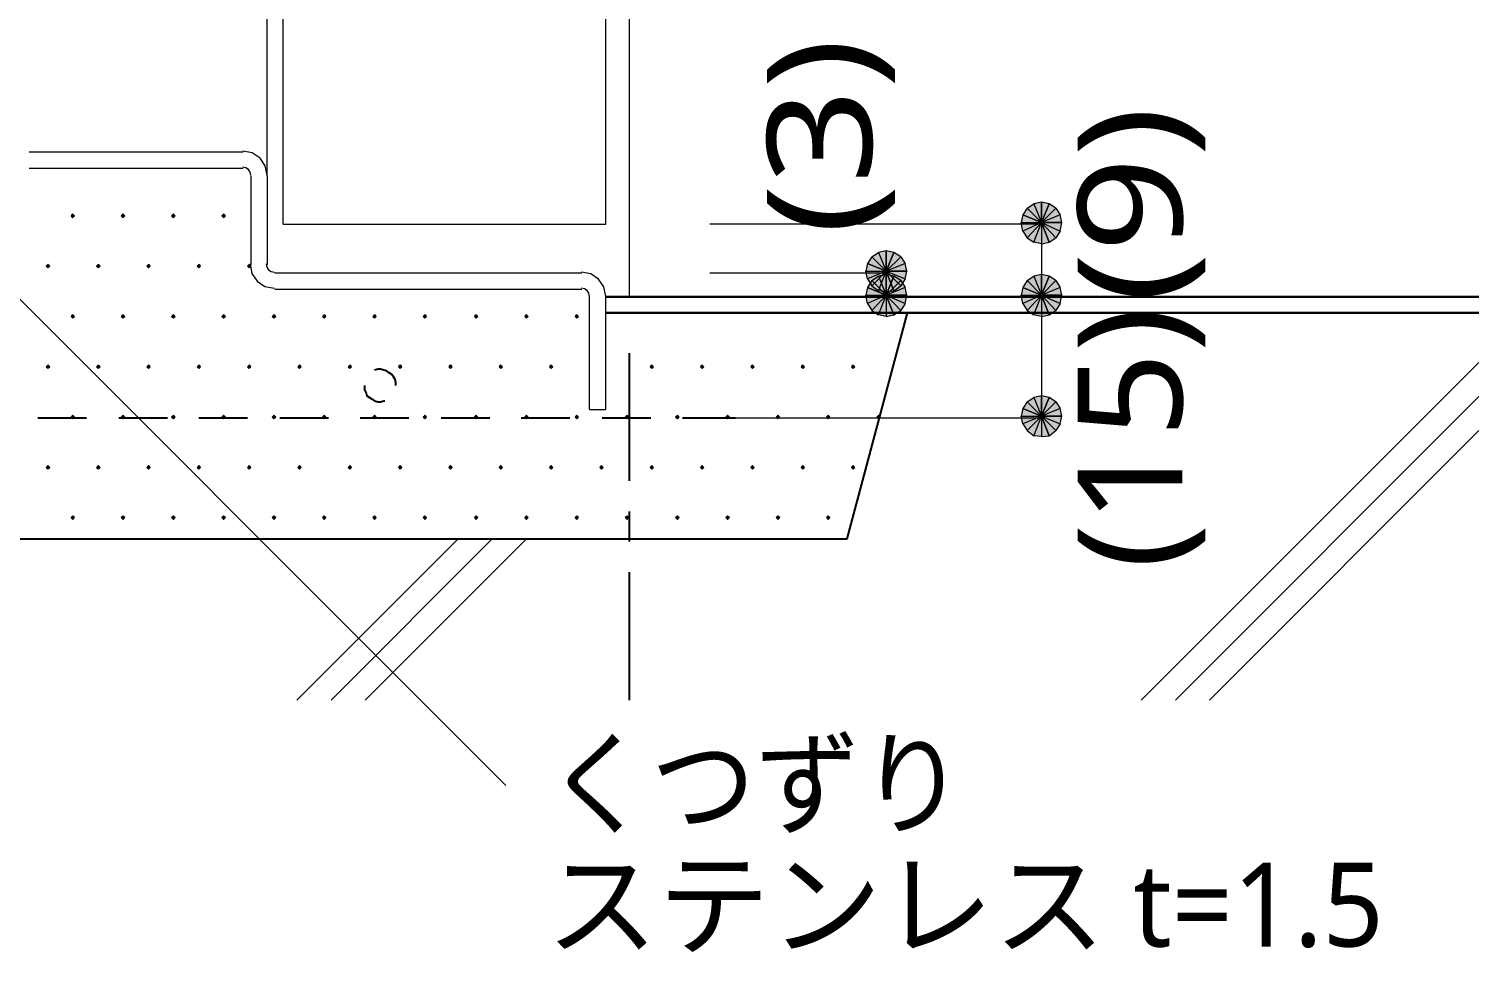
# Model space of a CAD drawing. Header units: millimetres. Extents: x 0 to 420, y 0 to 297.
# Drawn here: x 340.33 to 376.32, y 189.2 to 212.11 of the extents above; entities that cross this region are included whole.
import ezdxf
from ezdxf.enums import TextEntityAlignment as Align

# ---------------------------------------------------------------- set-up
doc = ezdxf.new("R2010")
doc.units = ezdxf.units.MM
doc.styles.add('kst32b', font='NotoSansJP-Variable.ttf')

msp = doc.modelspace()

# ---------------------------------------------------------------- hatches: boundary and pattern name
h = msp.add_hatch(color=7)
h.paths.add_polyline_path([(365.464, 207.814), (365.273, 207.772), (365.464, 207.306), (365.464, 207.814)])
h.paths.add_polyline_path([(365.273, 207.772), (365.464, 207.306), (365.104, 207.666), (365.273, 207.772)])
h.paths.add_polyline_path([(365.464, 207.306), (365.104, 207.666), (364.998, 207.497), (365.464, 207.306)])
for points in [[(365.654, 207.772), (365.464, 207.814), (365.464, 207.306), (365.654, 207.772)], [(341.418, 207.518), (341.397, 207.497), (341.376, 207.476), (341.397, 207.454), (341.418, 207.433), (341.439, 207.454), (341.461, 207.476), (341.439, 207.497), (341.418, 207.518)], [(342.667, 207.518), (342.646, 207.497), (342.625, 207.476), (342.646, 207.454), (342.667, 207.433), (342.688, 207.454), (342.71, 207.476), (342.688, 207.497), (342.667, 207.518)], [(343.916, 207.518), (343.895, 207.497), (343.874, 207.476), (343.895, 207.454), (343.916, 207.433), (343.937, 207.454), (343.958, 207.476), (343.937, 207.497), (343.916, 207.518)], [(345.165, 207.518), (345.144, 207.497), (345.122, 207.476), (345.144, 207.454), (345.165, 207.433), (345.186, 207.454), (345.207, 207.476), (345.186, 207.497), (345.165, 207.518)], [(361.802, 206.565), (361.611, 206.608), (361.611, 206.1), (361.802, 206.565)], [(340.804, 206.269), (340.783, 206.248), (340.762, 206.227), (340.783, 206.206), (340.804, 206.184), (340.826, 206.206), (340.847, 206.227), (340.826, 206.248), (340.804, 206.269)], [(342.053, 206.269), (342.032, 206.248), (342.011, 206.227), (342.032, 206.206), (342.053, 206.184), (342.075, 206.206), (342.096, 206.227), (342.075, 206.248), (342.053, 206.269)], [(343.302, 206.269), (343.281, 206.248), (343.26, 206.227), (343.281, 206.206), (343.302, 206.184), (343.323, 206.206), (343.345, 206.227), (343.323, 206.248), (343.302, 206.269)], [(344.551, 206.269), (344.53, 206.248), (344.509, 206.227), (344.53, 206.206), (344.551, 206.184), (344.572, 206.206), (344.593, 206.227), (344.572, 206.248), (344.551, 206.269)], [(345.8, 206.269), (345.779, 206.248), (345.757, 206.227), (345.779, 206.206), (345.8, 206.184), (345.821, 206.206), (345.842, 206.227), (345.821, 206.248), (345.8, 206.269)], [(361.802, 205.973), (361.611, 206.015), (361.611, 205.507), (361.802, 205.973)], [(365.654, 205.973), (365.464, 206.015), (365.464, 205.507), (365.654, 205.973)], [(341.418, 205.02), (341.397, 204.999), (341.376, 204.978), (341.397, 204.957), (341.418, 204.936), (341.439, 204.957), (341.461, 204.978), (341.439, 204.999), (341.418, 205.02)], [(342.667, 205.02), (342.646, 204.999), (342.625, 204.978), (342.646, 204.957), (342.667, 204.936), (342.688, 204.957), (342.71, 204.978), (342.688, 204.999), (342.667, 205.02)], [(343.916, 205.02), (343.895, 204.999), (343.874, 204.978), (343.895, 204.957), (343.916, 204.936), (343.937, 204.957), (343.958, 204.978), (343.937, 204.999), (343.916, 205.02)], [(345.165, 205.02), (345.144, 204.999), (345.122, 204.978), (345.144, 204.957), (345.165, 204.936), (345.186, 204.957), (345.207, 204.978), (345.186, 204.999), (345.165, 205.02)], [(346.414, 205.02), (346.393, 204.999), (346.371, 204.978), (346.393, 204.957), (346.414, 204.936), (346.435, 204.957), (346.456, 204.978), (346.435, 204.999), (346.414, 205.02)], [(347.662, 205.02), (347.641, 204.999), (347.62, 204.978), (347.641, 204.957), (347.662, 204.936), (347.684, 204.957), (347.705, 204.978), (347.684, 204.999), (347.662, 205.02)], [(348.911, 205.02), (348.89, 204.999), (348.869, 204.978), (348.89, 204.957), (348.911, 204.936), (348.932, 204.957), (348.954, 204.978), (348.932, 204.999), (348.911, 205.02)], [(350.16, 205.02), (350.139, 204.999), (350.118, 204.978), (350.139, 204.957), (350.16, 204.936), (350.181, 204.957), (350.203, 204.978), (350.181, 204.999), (350.16, 205.02)], [(351.43, 205.02), (351.409, 204.999), (351.388, 204.978), (351.409, 204.957), (351.43, 204.936), (351.451, 204.957), (351.472, 204.978), (351.451, 204.999), (351.43, 205.02)], [(352.679, 205.02), (352.658, 204.999), (352.637, 204.978), (352.658, 204.957), (352.679, 204.936), (352.7, 204.957), (352.721, 204.978), (352.7, 204.999), (352.679, 205.02)], [(353.928, 205.02), (353.907, 204.999), (353.886, 204.978), (353.907, 204.957), (353.928, 204.936), (353.949, 204.957), (353.97, 204.978), (353.949, 204.999), (353.928, 205.02)], [(340.804, 203.771), (340.783, 203.75), (340.762, 203.729), (340.783, 203.708), (340.804, 203.687), (340.826, 203.708), (340.847, 203.729), (340.826, 203.75), (340.804, 203.771)], [(342.053, 203.771), (342.032, 203.75), (342.011, 203.729), (342.032, 203.708), (342.053, 203.687), (342.075, 203.708), (342.096, 203.729), (342.075, 203.75), (342.053, 203.771)], [(343.302, 203.771), (343.281, 203.75), (343.26, 203.729), (343.281, 203.708), (343.302, 203.687), (343.323, 203.708), (343.345, 203.729), (343.323, 203.75), (343.302, 203.771)], [(344.551, 203.771), (344.53, 203.75), (344.509, 203.729), (344.53, 203.708), (344.551, 203.687), (344.572, 203.708), (344.593, 203.729), (344.572, 203.75), (344.551, 203.771)], [(345.8, 203.771), (345.779, 203.75), (345.757, 203.729), (345.779, 203.708), (345.8, 203.687), (345.821, 203.708), (345.842, 203.729), (345.821, 203.75), (345.8, 203.771)], [(347.049, 203.771), (347.028, 203.75), (347.006, 203.729), (347.028, 203.708), (347.049, 203.687), (347.07, 203.708), (347.091, 203.729), (347.07, 203.75), (347.049, 203.771)], [(348.297, 203.771), (348.276, 203.75), (348.255, 203.729), (348.276, 203.708), (348.297, 203.687), (348.319, 203.708), (348.34, 203.729), (348.319, 203.75), (348.297, 203.771)], [(349.546, 203.771), (349.525, 203.75), (349.504, 203.729), (349.525, 203.708), (349.546, 203.687), (349.568, 203.708), (349.589, 203.729), (349.568, 203.75), (349.546, 203.771)], [(350.795, 203.771), (350.774, 203.75), (350.753, 203.729), (350.774, 203.708), (350.795, 203.687), (350.816, 203.708), (350.837, 203.729), (350.816, 203.75), (350.795, 203.771)], [(352.044, 203.771), (352.023, 203.75), (352.002, 203.729), (352.023, 203.708), (352.044, 203.687), (352.065, 203.708), (352.086, 203.729), (352.065, 203.75), (352.044, 203.771)], [(353.293, 203.771), (353.272, 203.75), (353.251, 203.729), (353.272, 203.708), (353.293, 203.687), (353.314, 203.708), (353.335, 203.729), (353.314, 203.75), (353.293, 203.771)], [(355.791, 203.771), (355.769, 203.75), (355.748, 203.729), (355.769, 203.708), (355.791, 203.687), (355.812, 203.708), (355.833, 203.729), (355.812, 203.75), (355.791, 203.771)], [(357.039, 203.771), (357.018, 203.75), (356.997, 203.729), (357.018, 203.708), (357.039, 203.687), (357.061, 203.708), (357.082, 203.729), (357.061, 203.75), (357.039, 203.771)], [(358.288, 203.771), (358.267, 203.75), (358.246, 203.729), (358.267, 203.708), (358.288, 203.687), (358.309, 203.708), (358.33, 203.729), (358.309, 203.75), (358.288, 203.771)], [(359.537, 203.771), (359.516, 203.75), (359.495, 203.729), (359.516, 203.708), (359.537, 203.687), (359.558, 203.708), (359.579, 203.729), (359.558, 203.75), (359.537, 203.771)], [(360.786, 203.771), (360.765, 203.75), (360.744, 203.729), (360.765, 203.708), (360.786, 203.687), (360.807, 203.708), (360.828, 203.729), (360.807, 203.75), (360.786, 203.771)], [(365.654, 202.967), (365.464, 203.009), (365.464, 202.501), (365.654, 202.967)], [(341.418, 202.523), (341.397, 202.501), (341.376, 202.48), (341.397, 202.459), (341.418, 202.438), (341.439, 202.459), (341.461, 202.48), (341.439, 202.501), (341.418, 202.523)], [(342.667, 202.523), (342.646, 202.501), (342.625, 202.48), (342.646, 202.459), (342.667, 202.438), (342.688, 202.459), (342.71, 202.48), (342.688, 202.501), (342.667, 202.523)], [(343.916, 202.523), (343.895, 202.501), (343.874, 202.48), (343.895, 202.459), (343.916, 202.438), (343.937, 202.459), (343.958, 202.48), (343.937, 202.501), (343.916, 202.523)], [(345.165, 202.523), (345.144, 202.501), (345.122, 202.48), (345.144, 202.459), (345.165, 202.438), (345.186, 202.459), (345.207, 202.48), (345.186, 202.501), (345.165, 202.523)], [(346.414, 202.523), (346.393, 202.501), (346.371, 202.48), (346.393, 202.459), (346.414, 202.438), (346.435, 202.459), (346.456, 202.48), (346.435, 202.501), (346.414, 202.523)], [(347.662, 202.523), (347.641, 202.501), (347.62, 202.48), (347.641, 202.459), (347.662, 202.438), (347.684, 202.459), (347.705, 202.48), (347.684, 202.501), (347.662, 202.523)], [(348.911, 202.523), (348.89, 202.501), (348.869, 202.48), (348.89, 202.459), (348.911, 202.438), (348.932, 202.459), (348.954, 202.48), (348.932, 202.501), (348.911, 202.523)], [(350.16, 202.523), (350.139, 202.501), (350.118, 202.48), (350.139, 202.459), (350.16, 202.438), (350.181, 202.459), (350.203, 202.48), (350.181, 202.501), (350.16, 202.523)], [(351.43, 202.523), (351.409, 202.501), (351.388, 202.48), (351.409, 202.459), (351.43, 202.438), (351.451, 202.459), (351.472, 202.48), (351.451, 202.501), (351.43, 202.523)], [(352.679, 202.523), (352.658, 202.501), (352.637, 202.48), (352.658, 202.459), (352.679, 202.438), (352.7, 202.459), (352.721, 202.48), (352.7, 202.501), (352.679, 202.523)], [(353.928, 202.523), (353.907, 202.501), (353.886, 202.48), (353.907, 202.459), (353.928, 202.438), (353.949, 202.459), (353.97, 202.48), (353.949, 202.501), (353.928, 202.523)], [(355.177, 202.523), (355.155, 202.501), (355.134, 202.48), (355.155, 202.459), (355.177, 202.438), (355.198, 202.459), (355.219, 202.48), (355.198, 202.501), (355.177, 202.523)], [(356.426, 202.523), (356.404, 202.501), (356.383, 202.48), (356.404, 202.459), (356.426, 202.438), (356.447, 202.459), (356.468, 202.48), (356.447, 202.501), (356.426, 202.523)], [(357.674, 202.523), (357.653, 202.501), (357.632, 202.48), (357.653, 202.459), (357.674, 202.438), (357.696, 202.459), (357.717, 202.48), (357.696, 202.501), (357.674, 202.523)], [(358.923, 202.523), (358.902, 202.501), (358.881, 202.48), (358.902, 202.459), (358.923, 202.438), (358.944, 202.459), (358.966, 202.48), (358.944, 202.501), (358.923, 202.523)], [(360.172, 202.523), (360.151, 202.501), (360.13, 202.48), (360.151, 202.459), (360.172, 202.438), (360.193, 202.459), (360.214, 202.48), (360.193, 202.501), (360.172, 202.523)], [(361.421, 202.523), (361.4, 202.501), (361.379, 202.48), (361.4, 202.459), (361.421, 202.438), (361.442, 202.459), (361.463, 202.48), (361.442, 202.501), (361.421, 202.523)], [(340.804, 201.274), (340.783, 201.253), (340.762, 201.231), (340.783, 201.21), (340.804, 201.189), (340.826, 201.21), (340.847, 201.231), (340.826, 201.253), (340.804, 201.274)], [(342.053, 201.274), (342.032, 201.253), (342.011, 201.231), (342.032, 201.21), (342.053, 201.189), (342.075, 201.21), (342.096, 201.231), (342.075, 201.253), (342.053, 201.274)], [(343.302, 201.274), (343.281, 201.253), (343.26, 201.231), (343.281, 201.21), (343.302, 201.189), (343.323, 201.21), (343.345, 201.231), (343.323, 201.253), (343.302, 201.274)], [(344.551, 201.274), (344.53, 201.253), (344.509, 201.231), (344.53, 201.21), (344.551, 201.189), (344.572, 201.21), (344.593, 201.231), (344.572, 201.253), (344.551, 201.274)], [(345.8, 201.274), (345.779, 201.253), (345.757, 201.231), (345.779, 201.21), (345.8, 201.189), (345.821, 201.21), (345.842, 201.231), (345.821, 201.253), (345.8, 201.274)], [(347.049, 201.274), (347.028, 201.253), (347.006, 201.231), (347.028, 201.21), (347.049, 201.189), (347.07, 201.21), (347.091, 201.231), (347.07, 201.253), (347.049, 201.274)], [(348.297, 201.274), (348.276, 201.253), (348.255, 201.231), (348.276, 201.21), (348.297, 201.189), (348.319, 201.21), (348.34, 201.231), (348.319, 201.253), (348.297, 201.274)], [(349.546, 201.274), (349.525, 201.253), (349.504, 201.231), (349.525, 201.21), (349.546, 201.189), (349.568, 201.21), (349.589, 201.231), (349.568, 201.253), (349.546, 201.274)], [(350.795, 201.274), (350.774, 201.253), (350.753, 201.231), (350.774, 201.21), (350.795, 201.189), (350.816, 201.21), (350.837, 201.231), (350.816, 201.253), (350.795, 201.274)], [(352.044, 201.274), (352.023, 201.253), (352.002, 201.231), (352.023, 201.21), (352.044, 201.189), (352.065, 201.21), (352.086, 201.231), (352.065, 201.253), (352.044, 201.274)], [(353.293, 201.274), (353.272, 201.253), (353.251, 201.231), (353.272, 201.21), (353.293, 201.189), (353.314, 201.21), (353.335, 201.231), (353.314, 201.253), (353.293, 201.274)], [(354.542, 201.274), (354.521, 201.253), (354.499, 201.231), (354.521, 201.21), (354.542, 201.189), (354.563, 201.21), (354.584, 201.231), (354.563, 201.253), (354.542, 201.274)], [(355.791, 201.274), (355.769, 201.253), (355.748, 201.231), (355.769, 201.21), (355.791, 201.189), (355.812, 201.21), (355.833, 201.231), (355.812, 201.253), (355.791, 201.274)], [(357.039, 201.274), (357.018, 201.253), (356.997, 201.231), (357.018, 201.21), (357.039, 201.189), (357.061, 201.21), (357.082, 201.231), (357.061, 201.253), (357.039, 201.274)], [(358.288, 201.274), (358.267, 201.253), (358.246, 201.231), (358.267, 201.21), (358.288, 201.189), (358.309, 201.21), (358.33, 201.231), (358.309, 201.253), (358.288, 201.274)], [(359.537, 201.274), (359.516, 201.253), (359.495, 201.231), (359.516, 201.21), (359.537, 201.189), (359.558, 201.21), (359.579, 201.231), (359.558, 201.253), (359.537, 201.274)], [(360.786, 201.274), (360.765, 201.253), (360.744, 201.231), (360.765, 201.21), (360.786, 201.189), (360.807, 201.21), (360.828, 201.231), (360.807, 201.253), (360.786, 201.274)], [(341.418, 200.025), (341.397, 200.004), (341.376, 199.983), (341.397, 199.962), (341.418, 199.94), (341.439, 199.962), (341.461, 199.983), (341.439, 200.004), (341.418, 200.025)], [(342.667, 200.025), (342.646, 200.004), (342.625, 199.983), (342.646, 199.962), (342.667, 199.94), (342.688, 199.962), (342.71, 199.983), (342.688, 200.004), (342.667, 200.025)], [(343.916, 200.025), (343.895, 200.004), (343.874, 199.983), (343.895, 199.962), (343.916, 199.94), (343.937, 199.962), (343.958, 199.983), (343.937, 200.004), (343.916, 200.025)], [(345.165, 200.025), (345.144, 200.004), (345.122, 199.983), (345.144, 199.962), (345.165, 199.94), (345.186, 199.962), (345.207, 199.983), (345.186, 200.004), (345.165, 200.025)], [(346.414, 200.025), (346.393, 200.004), (346.371, 199.983), (346.393, 199.962), (346.414, 199.94), (346.435, 199.962), (346.456, 199.983), (346.435, 200.004), (346.414, 200.025)], [(347.662, 200.025), (347.641, 200.004), (347.62, 199.983), (347.641, 199.962), (347.662, 199.94), (347.684, 199.962), (347.705, 199.983), (347.684, 200.004), (347.662, 200.025)], [(348.911, 200.025), (348.89, 200.004), (348.869, 199.983), (348.89, 199.962), (348.911, 199.94), (348.932, 199.962), (348.954, 199.983), (348.932, 200.004), (348.911, 200.025)], [(350.16, 200.025), (350.139, 200.004), (350.118, 199.983), (350.139, 199.962), (350.16, 199.94), (350.181, 199.962), (350.203, 199.983), (350.181, 200.004), (350.16, 200.025)], [(351.43, 200.025), (351.409, 200.004), (351.388, 199.983), (351.409, 199.962), (351.43, 199.94), (351.451, 199.962), (351.472, 199.983), (351.451, 200.004), (351.43, 200.025)], [(352.679, 200.025), (352.658, 200.004), (352.637, 199.983), (352.658, 199.962), (352.679, 199.94), (352.7, 199.962), (352.721, 199.983), (352.7, 200.004), (352.679, 200.025)], [(353.928, 200.025), (353.907, 200.004), (353.886, 199.983), (353.907, 199.962), (353.928, 199.94), (353.949, 199.962), (353.97, 199.983), (353.949, 200.004), (353.928, 200.025)], [(355.177, 200.025), (355.155, 200.004), (355.134, 199.983), (355.155, 199.962), (355.177, 199.94), (355.198, 199.962), (355.219, 199.983), (355.198, 200.004), (355.177, 200.025)], [(356.426, 200.025), (356.404, 200.004), (356.383, 199.983), (356.404, 199.962), (356.426, 199.94), (356.447, 199.962), (356.468, 199.983), (356.447, 200.004), (356.426, 200.025)], [(357.674, 200.025), (357.653, 200.004), (357.632, 199.983), (357.653, 199.962), (357.674, 199.94), (357.696, 199.962), (357.717, 199.983), (357.696, 200.004), (357.674, 200.025)], [(358.923, 200.025), (358.902, 200.004), (358.881, 199.983), (358.902, 199.962), (358.923, 199.94), (358.944, 199.962), (358.966, 199.983), (358.944, 200.004), (358.923, 200.025)], [(360.172, 200.025), (360.151, 200.004), (360.13, 199.983), (360.151, 199.962), (360.172, 199.94), (360.193, 199.962), (360.214, 199.983), (360.193, 200.004), (360.172, 200.025)]]:
    msp.add_hatch(color=7).paths.add_polyline_path(points)
h = msp.add_hatch(color=7)
h.paths.add_polyline_path([(365.972, 207.306), (365.929, 207.497), (365.464, 207.306), (365.972, 207.306)])
h.paths.add_polyline_path([(365.929, 207.497), (365.464, 207.306), (365.823, 207.666), (365.929, 207.497)])
h.paths.add_polyline_path([(365.464, 207.306), (365.823, 207.666), (365.654, 207.772), (365.464, 207.306)])
h = msp.add_hatch(color=7)
h.paths.add_polyline_path([(364.998, 207.497), (364.956, 207.306), (365.464, 207.306), (364.998, 207.497)])
h.paths.add_polyline_path([(364.956, 207.306), (365.464, 207.306), (364.998, 207.095), (364.956, 207.306)])
h.paths.add_polyline_path([(365.464, 207.306), (364.998, 207.095), (365.104, 206.925), (365.464, 207.306)])
h = msp.add_hatch(color=7)
h.paths.add_polyline_path([(365.104, 206.925), (365.273, 206.82), (365.464, 207.306), (365.104, 206.925)])
h.paths.add_polyline_path([(365.273, 206.82), (365.464, 207.306), (365.464, 206.777), (365.273, 206.82)])
h.paths.add_polyline_path([(365.464, 207.306), (365.464, 206.777), (365.654, 206.82), (365.464, 207.306)])
h = msp.add_hatch(color=7)
h.paths.add_polyline_path([(365.654, 206.82), (365.823, 206.925), (365.464, 207.306), (365.654, 206.82)])
h.paths.add_polyline_path([(365.823, 206.925), (365.464, 207.306), (365.929, 207.095), (365.823, 206.925)])
h.paths.add_polyline_path([(365.464, 207.306), (365.929, 207.095), (365.972, 207.306), (365.464, 207.306)])
h = msp.add_hatch(color=7)
h.paths.add_polyline_path([(361.611, 206.608), (361.421, 206.565), (361.611, 206.1), (361.611, 206.608)])
h.paths.add_polyline_path([(361.421, 206.565), (361.611, 206.1), (361.252, 206.46), (361.421, 206.565)])
h.paths.add_polyline_path([(361.611, 206.1), (361.252, 206.46), (361.146, 206.29), (361.611, 206.1)])
h = msp.add_hatch(color=7)
h.paths.add_polyline_path([(361.146, 206.29), (361.103, 206.1), (361.611, 206.1), (361.146, 206.29)])
h.paths.add_polyline_path([(361.103, 206.1), (361.611, 206.1), (361.146, 205.909), (361.103, 206.1)])
h.paths.add_polyline_path([(361.611, 206.1), (361.146, 205.909), (361.252, 205.74), (361.611, 206.1)])
h = msp.add_hatch(color=7)
h.paths.add_polyline_path([(362.119, 206.1), (362.077, 206.29), (361.611, 206.1), (362.119, 206.1)])
h.paths.add_polyline_path([(362.077, 206.29), (361.611, 206.1), (361.971, 206.46), (362.077, 206.29)])
h.paths.add_polyline_path([(361.611, 206.1), (361.971, 206.46), (361.802, 206.565), (361.611, 206.1)])
h = msp.add_hatch(color=7)
h.paths.add_polyline_path([(361.611, 206.015), (361.421, 205.973), (361.611, 205.507), (361.611, 206.015)])
h.paths.add_polyline_path([(361.421, 205.973), (361.611, 205.507), (361.252, 205.867), (361.421, 205.973)])
h.paths.add_polyline_path([(361.611, 205.507), (361.252, 205.867), (361.146, 205.698), (361.611, 205.507)])
h = msp.add_hatch(color=7)
h.paths.add_polyline_path([(361.252, 205.74), (361.421, 205.613), (361.611, 206.1), (361.252, 205.74)])
h.paths.add_polyline_path([(361.421, 205.613), (361.611, 206.1), (361.611, 205.592), (361.421, 205.613)])
h.paths.add_polyline_path([(361.611, 206.1), (361.611, 205.592), (361.802, 205.613), (361.611, 206.1)])
h = msp.add_hatch(color=7)
h.paths.add_polyline_path([(361.802, 205.613), (361.971, 205.74), (361.611, 206.1), (361.802, 205.613)])
h.paths.add_polyline_path([(361.971, 205.74), (361.611, 206.1), (362.077, 205.909), (361.971, 205.74)])
h.paths.add_polyline_path([(361.611, 206.1), (362.077, 205.909), (362.119, 206.1), (361.611, 206.1)])
h = msp.add_hatch(color=7)
h.paths.add_polyline_path([(362.119, 205.507), (362.077, 205.698), (361.611, 205.507), (362.119, 205.507)])
h.paths.add_polyline_path([(362.077, 205.698), (361.611, 205.507), (361.971, 205.867), (362.077, 205.698)])
h.paths.add_polyline_path([(361.611, 205.507), (361.971, 205.867), (361.802, 205.973), (361.611, 205.507)])
h = msp.add_hatch(color=7)
h.paths.add_polyline_path([(365.464, 206.015), (365.273, 205.973), (365.464, 205.507), (365.464, 206.015)])
h.paths.add_polyline_path([(365.273, 205.973), (365.464, 205.507), (365.104, 205.867), (365.273, 205.973)])
h.paths.add_polyline_path([(365.464, 205.507), (365.104, 205.867), (364.998, 205.698), (365.464, 205.507)])
h = msp.add_hatch(color=7)
h.paths.add_polyline_path([(365.972, 205.507), (365.929, 205.698), (365.464, 205.507), (365.972, 205.507)])
h.paths.add_polyline_path([(365.929, 205.698), (365.464, 205.507), (365.823, 205.867), (365.929, 205.698)])
h.paths.add_polyline_path([(365.464, 205.507), (365.823, 205.867), (365.654, 205.973), (365.464, 205.507)])
h = msp.add_hatch(color=7)
h.paths.add_polyline_path([(361.146, 205.698), (361.103, 205.507), (361.611, 205.507), (361.146, 205.698)])
h.paths.add_polyline_path([(361.103, 205.507), (361.611, 205.507), (361.146, 205.296), (361.103, 205.507)])
h.paths.add_polyline_path([(361.611, 205.507), (361.146, 205.296), (361.252, 205.126), (361.611, 205.507)])
h = msp.add_hatch(color=7)
h.paths.add_polyline_path([(361.252, 205.126), (361.421, 205.02), (361.611, 205.507), (361.252, 205.126)])
h.paths.add_polyline_path([(361.421, 205.02), (361.611, 205.507), (361.611, 204.978), (361.421, 205.02)])
h.paths.add_polyline_path([(361.611, 205.507), (361.611, 204.978), (361.802, 205.02), (361.611, 205.507)])
h = msp.add_hatch(color=7)
h.paths.add_polyline_path([(361.802, 205.02), (361.971, 205.126), (361.611, 205.507), (361.802, 205.02)])
h.paths.add_polyline_path([(361.971, 205.126), (361.611, 205.507), (362.077, 205.296), (361.971, 205.126)])
h.paths.add_polyline_path([(361.611, 205.507), (362.077, 205.296), (362.119, 205.507), (361.611, 205.507)])
h = msp.add_hatch(color=7)
h.paths.add_polyline_path([(364.998, 205.698), (364.956, 205.507), (365.464, 205.507), (364.998, 205.698)])
h.paths.add_polyline_path([(364.956, 205.507), (365.464, 205.507), (364.998, 205.296), (364.956, 205.507)])
h.paths.add_polyline_path([(365.464, 205.507), (364.998, 205.296), (365.104, 205.126), (365.464, 205.507)])
h = msp.add_hatch(color=7)
h.paths.add_polyline_path([(365.104, 205.126), (365.273, 205.02), (365.464, 205.507), (365.104, 205.126)])
h.paths.add_polyline_path([(365.273, 205.02), (365.464, 205.507), (365.464, 204.978), (365.273, 205.02)])
h.paths.add_polyline_path([(365.464, 205.507), (365.464, 204.978), (365.654, 205.02), (365.464, 205.507)])
h = msp.add_hatch(color=7)
h.paths.add_polyline_path([(365.654, 205.02), (365.823, 205.126), (365.464, 205.507), (365.654, 205.02)])
h.paths.add_polyline_path([(365.823, 205.126), (365.464, 205.507), (365.929, 205.296), (365.823, 205.126)])
h.paths.add_polyline_path([(365.464, 205.507), (365.929, 205.296), (365.972, 205.507), (365.464, 205.507)])
h = msp.add_hatch(color=7)
h.paths.add_polyline_path([(365.464, 203.009), (365.273, 202.967), (365.464, 202.501), (365.464, 203.009)])
h.paths.add_polyline_path([(365.273, 202.967), (365.464, 202.501), (365.104, 202.861), (365.273, 202.967)])
h.paths.add_polyline_path([(365.464, 202.501), (365.104, 202.861), (364.998, 202.692), (365.464, 202.501)])
h = msp.add_hatch(color=7)
h.paths.add_polyline_path([(364.998, 202.692), (364.956, 202.501), (365.464, 202.501), (364.998, 202.692)])
h.paths.add_polyline_path([(364.956, 202.501), (365.464, 202.501), (364.998, 202.311), (364.956, 202.501)])
h.paths.add_polyline_path([(365.464, 202.501), (364.998, 202.311), (365.104, 202.142), (365.464, 202.501)])
h = msp.add_hatch(color=7)
h.paths.add_polyline_path([(365.972, 202.501), (365.929, 202.692), (365.464, 202.501), (365.972, 202.501)])
h.paths.add_polyline_path([(365.929, 202.692), (365.464, 202.501), (365.823, 202.861), (365.929, 202.692)])
h.paths.add_polyline_path([(365.464, 202.501), (365.823, 202.861), (365.654, 202.967), (365.464, 202.501)])
h = msp.add_hatch(color=7)
h.paths.add_polyline_path([(365.104, 202.142), (365.273, 202.015), (365.464, 202.501), (365.104, 202.142)])
h.paths.add_polyline_path([(365.273, 202.015), (365.464, 202.501), (365.464, 201.994), (365.273, 202.015)])
h.paths.add_polyline_path([(365.464, 202.501), (365.464, 201.994), (365.654, 202.015), (365.464, 202.501)])
h = msp.add_hatch(color=7)
h.paths.add_polyline_path([(365.654, 202.015), (365.823, 202.142), (365.464, 202.501), (365.654, 202.015)])
h.paths.add_polyline_path([(365.823, 202.142), (365.464, 202.501), (365.929, 202.311), (365.823, 202.142)])
h.paths.add_polyline_path([(365.464, 202.501), (365.929, 202.311), (365.972, 202.501), (365.464, 202.501)])

# ---------------------------------------------------------------- linework, layer by layer
at = {"lineweight": 13}
for points in [[(354.647, 207.264), (354.647, 247.459)], [(355.24, 205.465), (355.24, 247.269)], [(346.244, 208.471), (346.244, 221.276)], [(346.646, 207.264), (346.646, 221.276)], [(340.339, 209.063), (345.652, 209.063)], [(346.244, 208.481), (346.197, 208.716), (346.068, 208.908), (345.876, 209.037), (345.641, 209.084)], [(340.339, 208.661), (345.652, 208.661)], [(345.842, 208.481), (345.826, 208.559), (345.783, 208.623), (345.719, 208.666), (345.641, 208.682)], [(345.842, 208.471), (345.842, 206.269)], [(346.244, 208.471), (346.244, 206.269)], [(337.651, 207.857), (352.171, 193.336)], [(346.646, 207.264), (354.647, 207.264)], [(365.464, 207.264), (357.23, 207.264)], [(365.464, 207.264), (365.464, 205.465), (365.464, 202.459)], [(345.821, 206.28), (345.868, 206.045), (345.998, 205.853), (346.189, 205.724), (346.424, 205.676)], [(346.223, 206.28), (346.239, 206.201), (346.282, 206.138), (346.346, 206.094), (346.424, 206.079)], [(346.435, 206.057), (354.055, 206.057)], [(354.648, 205.475), (354.6, 205.71), (354.471, 205.902), (354.279, 206.031), (354.044, 206.079)], [(357.23, 206.057), (361.611, 206.057)], [(361.611, 206.057), (361.611, 205.465)], [(346.435, 205.655), (354.055, 205.655)], [(354.245, 205.475), (354.23, 205.554), (354.186, 205.618), (354.123, 205.661), (354.044, 205.677)], [(354.245, 202.671), (354.245, 205.465)], [(354.647, 202.671), (354.647, 205.465)], [(376.322, 203.835), (367.94, 195.453)], [(376.322, 202.988), (368.787, 195.453)], [(354.245, 202.671), (354.647, 202.671)], [(354.245, 202.671), (354.647, 202.671)], [(357.865, 202.459), (365.464, 202.459)], [(376.322, 202.142), (369.634, 195.453)], [(350.986, 199.454), (346.985, 195.453)], [(351.832, 199.454), (347.832, 195.453)], [(352.679, 199.454), (348.679, 195.453)]]:
    msp.add_lwpolyline(points, dxfattribs=at)
at = {"lineweight": 0}
for points in [[(365.464, 207.306), (365.104, 207.666), (364.998, 207.497)], [(365.273, 207.772), (365.464, 207.306), (365.104, 207.666)], [(365.464, 207.814), (365.273, 207.772), (365.464, 207.306)], [(365.654, 207.772), (365.464, 207.814), (365.464, 207.306)], [(365.464, 207.306), (365.823, 207.666), (365.654, 207.772)], [(365.929, 207.497), (365.464, 207.306), (365.823, 207.666)], [(341.418, 207.518), (341.397, 207.497), (341.376, 207.476), (341.397, 207.454), (341.418, 207.433), (341.439, 207.454), (341.461, 207.476), (341.439, 207.497)], [(342.667, 207.518), (342.646, 207.497), (342.625, 207.476), (342.646, 207.454), (342.667, 207.433), (342.688, 207.454), (342.71, 207.476), (342.688, 207.497)], [(343.916, 207.518), (343.895, 207.497), (343.874, 207.476), (343.895, 207.454), (343.916, 207.433), (343.937, 207.454), (343.958, 207.476), (343.937, 207.497)], [(345.165, 207.518), (345.144, 207.497), (345.122, 207.476), (345.144, 207.454), (345.165, 207.433), (345.186, 207.454), (345.207, 207.476), (345.186, 207.497)], [(364.998, 207.497), (364.956, 207.306), (365.464, 207.306)], [(364.956, 207.306), (365.464, 207.306), (364.998, 207.095)], [(365.464, 207.306), (364.998, 207.095), (365.104, 206.925)], [(365.104, 206.925), (365.273, 206.82), (365.464, 207.306)], [(365.273, 206.82), (365.464, 207.306), (365.464, 206.777)], [(365.972, 207.306), (365.929, 207.497), (365.464, 207.306)], [(365.464, 207.306), (365.464, 206.777), (365.654, 206.82)], [(365.654, 206.82), (365.823, 206.925), (365.464, 207.306)], [(365.823, 206.925), (365.464, 207.306), (365.929, 207.095)], [(365.464, 207.306), (365.929, 207.095), (365.972, 207.306)], [(361.611, 206.608), (361.421, 206.565), (361.611, 206.1)], [(361.802, 206.565), (361.611, 206.608), (361.611, 206.1)], [(340.804, 206.269), (340.783, 206.248), (340.762, 206.227), (340.783, 206.206), (340.804, 206.184), (340.826, 206.206), (340.847, 206.227), (340.826, 206.248)], [(342.053, 206.269), (342.032, 206.248), (342.011, 206.227), (342.032, 206.206), (342.053, 206.184), (342.075, 206.206), (342.096, 206.227), (342.075, 206.248)], [(343.302, 206.269), (343.281, 206.248), (343.26, 206.227), (343.281, 206.206), (343.302, 206.184), (343.323, 206.206), (343.345, 206.227), (343.323, 206.248)], [(344.551, 206.269), (344.53, 206.248), (344.509, 206.227), (344.53, 206.206), (344.551, 206.184), (344.572, 206.206), (344.593, 206.227), (344.572, 206.248)], [(345.8, 206.269), (345.779, 206.248), (345.757, 206.227), (345.779, 206.206), (345.8, 206.184), (345.821, 206.206), (345.842, 206.227), (345.821, 206.248)], [(361.146, 206.29), (361.103, 206.1), (361.611, 206.1)], [(361.611, 206.1), (361.252, 206.46), (361.146, 206.29)], [(361.421, 206.565), (361.611, 206.1), (361.252, 206.46)], [(361.611, 206.1), (361.971, 206.46), (361.802, 206.565)], [(362.077, 206.29), (361.611, 206.1), (361.971, 206.46)], [(362.119, 206.1), (362.077, 206.29), (361.611, 206.1)], [(361.103, 206.1), (361.611, 206.1), (361.146, 205.909)], [(361.611, 206.1), (361.146, 205.909), (361.252, 205.74)], [(361.611, 205.507), (361.252, 205.867), (361.146, 205.698)], [(361.252, 205.74), (361.421, 205.613), (361.611, 206.1)], [(361.421, 205.973), (361.611, 205.507), (361.252, 205.867)], [(361.421, 205.613), (361.611, 206.1), (361.611, 205.592)], [(361.611, 206.015), (361.421, 205.973), (361.611, 205.507)], [(361.611, 206.1), (361.611, 205.592), (361.802, 205.613)], [(361.802, 205.613), (361.971, 205.74), (361.611, 206.1)], [(361.971, 205.74), (361.611, 206.1), (362.077, 205.909)], [(361.611, 206.1), (362.077, 205.909), (362.119, 206.1)], [(361.802, 205.973), (361.611, 206.015), (361.611, 205.507)], [(361.611, 205.507), (361.971, 205.867), (361.802, 205.973)], [(362.077, 205.698), (361.611, 205.507), (361.971, 205.867)], [(365.464, 205.507), (365.104, 205.867), (364.998, 205.698)], [(365.273, 205.973), (365.464, 205.507), (365.104, 205.867)], [(365.464, 206.015), (365.273, 205.973), (365.464, 205.507)], [(365.654, 205.973), (365.464, 206.015), (365.464, 205.507)], [(365.464, 205.507), (365.823, 205.867), (365.654, 205.973)], [(365.929, 205.698), (365.464, 205.507), (365.823, 205.867)], [(361.146, 205.698), (361.103, 205.507), (361.611, 205.507)], [(361.103, 205.507), (361.611, 205.507), (361.146, 205.296)], [(361.611, 205.507), (361.146, 205.296), (361.252, 205.126)], [(361.252, 205.126), (361.421, 205.02), (361.611, 205.507)], [(361.421, 205.02), (361.611, 205.507), (361.611, 204.978)], [(362.119, 205.507), (362.077, 205.698), (361.611, 205.507)], [(361.611, 205.507), (361.611, 204.978), (361.802, 205.02)], [(361.802, 205.02), (361.971, 205.126), (361.611, 205.507)], [(361.971, 205.126), (361.611, 205.507), (362.077, 205.296)], [(361.611, 205.507), (362.077, 205.296), (362.119, 205.507)], [(364.998, 205.698), (364.956, 205.507), (365.464, 205.507)], [(364.956, 205.507), (365.464, 205.507), (364.998, 205.296)], [(365.464, 205.507), (364.998, 205.296), (365.104, 205.126)], [(365.104, 205.126), (365.273, 205.02), (365.464, 205.507)], [(365.273, 205.02), (365.464, 205.507), (365.464, 204.978)], [(365.972, 205.507), (365.929, 205.698), (365.464, 205.507)], [(365.464, 205.507), (365.464, 204.978), (365.654, 205.02)], [(365.654, 205.02), (365.823, 205.126), (365.464, 205.507)], [(365.823, 205.126), (365.464, 205.507), (365.929, 205.296)], [(365.464, 205.507), (365.929, 205.296), (365.972, 205.507)], [(341.418, 205.02), (341.397, 204.999), (341.376, 204.978), (341.397, 204.957), (341.418, 204.936), (341.439, 204.957), (341.461, 204.978), (341.439, 204.999)], [(342.667, 205.02), (342.646, 204.999), (342.625, 204.978), (342.646, 204.957), (342.667, 204.936), (342.688, 204.957), (342.71, 204.978), (342.688, 204.999)], [(343.916, 205.02), (343.895, 204.999), (343.874, 204.978), (343.895, 204.957), (343.916, 204.936), (343.937, 204.957), (343.958, 204.978), (343.937, 204.999)], [(345.165, 205.02), (345.144, 204.999), (345.122, 204.978), (345.144, 204.957), (345.165, 204.936), (345.186, 204.957), (345.207, 204.978), (345.186, 204.999)], [(346.414, 205.02), (346.393, 204.999), (346.371, 204.978), (346.393, 204.957), (346.414, 204.936), (346.435, 204.957), (346.456, 204.978), (346.435, 204.999)], [(347.662, 205.02), (347.641, 204.999), (347.62, 204.978), (347.641, 204.957), (347.662, 204.936), (347.684, 204.957), (347.705, 204.978), (347.684, 204.999)], [(348.911, 205.02), (348.89, 204.999), (348.869, 204.978), (348.89, 204.957), (348.911, 204.936), (348.932, 204.957), (348.954, 204.978), (348.932, 204.999)], [(350.16, 205.02), (350.139, 204.999), (350.118, 204.978), (350.139, 204.957), (350.16, 204.936), (350.181, 204.957), (350.203, 204.978), (350.181, 204.999)], [(351.43, 205.02), (351.409, 204.999), (351.388, 204.978), (351.409, 204.957), (351.43, 204.936), (351.451, 204.957), (351.472, 204.978), (351.451, 204.999)], [(352.679, 205.02), (352.658, 204.999), (352.637, 204.978), (352.658, 204.957), (352.679, 204.936), (352.7, 204.957), (352.721, 204.978), (352.7, 204.999)], [(353.928, 205.02), (353.907, 204.999), (353.886, 204.978), (353.907, 204.957), (353.928, 204.936), (353.949, 204.957), (353.97, 204.978), (353.949, 204.999)], [(340.804, 203.771), (340.783, 203.75), (340.762, 203.729), (340.783, 203.708), (340.804, 203.687), (340.826, 203.708), (340.847, 203.729), (340.826, 203.75)], [(342.053, 203.771), (342.032, 203.75), (342.011, 203.729), (342.032, 203.708), (342.053, 203.687), (342.075, 203.708), (342.096, 203.729), (342.075, 203.75)], [(343.302, 203.771), (343.281, 203.75), (343.26, 203.729), (343.281, 203.708), (343.302, 203.687), (343.323, 203.708), (343.345, 203.729), (343.323, 203.75)], [(344.551, 203.771), (344.53, 203.75), (344.509, 203.729), (344.53, 203.708), (344.551, 203.687), (344.572, 203.708), (344.593, 203.729), (344.572, 203.75)], [(345.8, 203.771), (345.779, 203.75), (345.757, 203.729), (345.779, 203.708), (345.8, 203.687), (345.821, 203.708), (345.842, 203.729), (345.821, 203.75)], [(347.049, 203.771), (347.028, 203.75), (347.006, 203.729), (347.028, 203.708), (347.049, 203.687), (347.07, 203.708), (347.091, 203.729), (347.07, 203.75)], [(348.297, 203.771), (348.276, 203.75), (348.255, 203.729), (348.276, 203.708), (348.297, 203.687), (348.319, 203.708), (348.34, 203.729), (348.319, 203.75)], [(349.546, 203.771), (349.525, 203.75), (349.504, 203.729), (349.525, 203.708), (349.546, 203.687), (349.568, 203.708), (349.589, 203.729), (349.568, 203.75)], [(350.795, 203.771), (350.774, 203.75), (350.753, 203.729), (350.774, 203.708), (350.795, 203.687), (350.816, 203.708), (350.837, 203.729), (350.816, 203.75)], [(352.044, 203.771), (352.023, 203.75), (352.002, 203.729), (352.023, 203.708), (352.044, 203.687), (352.065, 203.708), (352.086, 203.729), (352.065, 203.75)], [(353.293, 203.771), (353.272, 203.75), (353.251, 203.729), (353.272, 203.708), (353.293, 203.687), (353.314, 203.708), (353.335, 203.729), (353.314, 203.75)], [(355.791, 203.771), (355.769, 203.75), (355.748, 203.729), (355.769, 203.708), (355.791, 203.687), (355.812, 203.708), (355.833, 203.729), (355.812, 203.75)], [(357.039, 203.771), (357.018, 203.75), (356.997, 203.729), (357.018, 203.708), (357.039, 203.687), (357.061, 203.708), (357.082, 203.729), (357.061, 203.75)], [(358.288, 203.771), (358.267, 203.75), (358.246, 203.729), (358.267, 203.708), (358.288, 203.687), (358.309, 203.708), (358.33, 203.729), (358.309, 203.75)], [(359.537, 203.771), (359.516, 203.75), (359.495, 203.729), (359.516, 203.708), (359.537, 203.687), (359.558, 203.708), (359.579, 203.729), (359.558, 203.75)], [(360.786, 203.771), (360.765, 203.75), (360.744, 203.729), (360.765, 203.708), (360.786, 203.687), (360.807, 203.708), (360.828, 203.729), (360.807, 203.75)], [(365.464, 203.009), (365.273, 202.967), (365.464, 202.501)], [(365.654, 202.967), (365.464, 203.009), (365.464, 202.501)], [(364.998, 202.692), (364.956, 202.501), (365.464, 202.501)], [(365.464, 202.501), (365.104, 202.861), (364.998, 202.692)], [(365.273, 202.967), (365.464, 202.501), (365.104, 202.861)], [(365.464, 202.501), (365.823, 202.861), (365.654, 202.967)], [(365.929, 202.692), (365.464, 202.501), (365.823, 202.861)], [(365.972, 202.501), (365.929, 202.692), (365.464, 202.501)], [(341.418, 202.523), (341.397, 202.501), (341.376, 202.48), (341.397, 202.459), (341.418, 202.438), (341.439, 202.459), (341.461, 202.48), (341.439, 202.501)], [(342.667, 202.523), (342.646, 202.501), (342.625, 202.48), (342.646, 202.459), (342.667, 202.438), (342.688, 202.459), (342.71, 202.48), (342.688, 202.501)], [(343.916, 202.523), (343.895, 202.501), (343.874, 202.48), (343.895, 202.459), (343.916, 202.438), (343.937, 202.459), (343.958, 202.48), (343.937, 202.501)], [(345.165, 202.523), (345.144, 202.501), (345.122, 202.48), (345.144, 202.459), (345.165, 202.438), (345.186, 202.459), (345.207, 202.48), (345.186, 202.501)], [(346.414, 202.523), (346.393, 202.501), (346.371, 202.48), (346.393, 202.459), (346.414, 202.438), (346.435, 202.459), (346.456, 202.48), (346.435, 202.501)], [(347.662, 202.523), (347.641, 202.501), (347.62, 202.48), (347.641, 202.459), (347.662, 202.438), (347.684, 202.459), (347.705, 202.48), (347.684, 202.501)], [(348.911, 202.523), (348.89, 202.501), (348.869, 202.48), (348.89, 202.459), (348.911, 202.438), (348.932, 202.459), (348.954, 202.48), (348.932, 202.501)], [(350.16, 202.523), (350.139, 202.501), (350.118, 202.48), (350.139, 202.459), (350.16, 202.438), (350.181, 202.459), (350.203, 202.48), (350.181, 202.501)], [(351.43, 202.523), (351.409, 202.501), (351.388, 202.48), (351.409, 202.459), (351.43, 202.438), (351.451, 202.459), (351.472, 202.48), (351.451, 202.501)], [(352.679, 202.523), (352.658, 202.501), (352.637, 202.48), (352.658, 202.459), (352.679, 202.438), (352.7, 202.459), (352.721, 202.48), (352.7, 202.501)], [(353.928, 202.523), (353.907, 202.501), (353.886, 202.48), (353.907, 202.459), (353.928, 202.438), (353.949, 202.459), (353.97, 202.48), (353.949, 202.501)], [(355.177, 202.523), (355.155, 202.501), (355.134, 202.48), (355.155, 202.459), (355.177, 202.438), (355.198, 202.459), (355.219, 202.48), (355.198, 202.501)], [(356.426, 202.523), (356.404, 202.501), (356.383, 202.48), (356.404, 202.459), (356.426, 202.438), (356.447, 202.459), (356.468, 202.48), (356.447, 202.501)], [(357.674, 202.523), (357.653, 202.501), (357.632, 202.48), (357.653, 202.459), (357.674, 202.438), (357.696, 202.459), (357.717, 202.48), (357.696, 202.501)], [(358.923, 202.523), (358.902, 202.501), (358.881, 202.48), (358.902, 202.459), (358.923, 202.438), (358.944, 202.459), (358.966, 202.48), (358.944, 202.501)], [(360.172, 202.523), (360.151, 202.501), (360.13, 202.48), (360.151, 202.459), (360.172, 202.438), (360.193, 202.459), (360.214, 202.48), (360.193, 202.501)], [(361.421, 202.523), (361.4, 202.501), (361.379, 202.48), (361.4, 202.459), (361.421, 202.438), (361.442, 202.459), (361.463, 202.48), (361.442, 202.501)], [(364.956, 202.501), (365.464, 202.501), (364.998, 202.311)], [(365.464, 202.501), (364.998, 202.311), (365.104, 202.142)], [(365.104, 202.142), (365.273, 202.015), (365.464, 202.501)], [(365.273, 202.015), (365.464, 202.501), (365.464, 201.994)], [(365.464, 202.501), (365.464, 201.994), (365.654, 202.015)], [(365.654, 202.015), (365.823, 202.142), (365.464, 202.501)], [(365.823, 202.142), (365.464, 202.501), (365.929, 202.311)], [(365.464, 202.501), (365.929, 202.311), (365.972, 202.501)], [(340.804, 201.274), (340.783, 201.253), (340.762, 201.231), (340.783, 201.21), (340.804, 201.189), (340.826, 201.21), (340.847, 201.231), (340.826, 201.253)], [(342.053, 201.274), (342.032, 201.253), (342.011, 201.231), (342.032, 201.21), (342.053, 201.189), (342.075, 201.21), (342.096, 201.231), (342.075, 201.253)], [(343.302, 201.274), (343.281, 201.253), (343.26, 201.231), (343.281, 201.21), (343.302, 201.189), (343.323, 201.21), (343.345, 201.231), (343.323, 201.253)], [(344.551, 201.274), (344.53, 201.253), (344.509, 201.231), (344.53, 201.21), (344.551, 201.189), (344.572, 201.21), (344.593, 201.231), (344.572, 201.253)], [(345.8, 201.274), (345.779, 201.253), (345.757, 201.231), (345.779, 201.21), (345.8, 201.189), (345.821, 201.21), (345.842, 201.231), (345.821, 201.253)], [(347.049, 201.274), (347.028, 201.253), (347.006, 201.231), (347.028, 201.21), (347.049, 201.189), (347.07, 201.21), (347.091, 201.231), (347.07, 201.253)], [(348.297, 201.274), (348.276, 201.253), (348.255, 201.231), (348.276, 201.21), (348.297, 201.189), (348.319, 201.21), (348.34, 201.231), (348.319, 201.253)], [(349.546, 201.274), (349.525, 201.253), (349.504, 201.231), (349.525, 201.21), (349.546, 201.189), (349.568, 201.21), (349.589, 201.231), (349.568, 201.253)], [(350.795, 201.274), (350.774, 201.253), (350.753, 201.231), (350.774, 201.21), (350.795, 201.189), (350.816, 201.21), (350.837, 201.231), (350.816, 201.253)], [(352.044, 201.274), (352.023, 201.253), (352.002, 201.231), (352.023, 201.21), (352.044, 201.189), (352.065, 201.21), (352.086, 201.231), (352.065, 201.253)], [(353.293, 201.274), (353.272, 201.253), (353.251, 201.231), (353.272, 201.21), (353.293, 201.189), (353.314, 201.21), (353.335, 201.231), (353.314, 201.253)], [(354.542, 201.274), (354.521, 201.253), (354.499, 201.231), (354.521, 201.21), (354.542, 201.189), (354.563, 201.21), (354.584, 201.231), (354.563, 201.253)], [(355.791, 201.274), (355.769, 201.253), (355.748, 201.231), (355.769, 201.21), (355.791, 201.189), (355.812, 201.21), (355.833, 201.231), (355.812, 201.253)], [(357.039, 201.274), (357.018, 201.253), (356.997, 201.231), (357.018, 201.21), (357.039, 201.189), (357.061, 201.21), (357.082, 201.231), (357.061, 201.253)], [(358.288, 201.274), (358.267, 201.253), (358.246, 201.231), (358.267, 201.21), (358.288, 201.189), (358.309, 201.21), (358.33, 201.231), (358.309, 201.253)], [(359.537, 201.274), (359.516, 201.253), (359.495, 201.231), (359.516, 201.21), (359.537, 201.189), (359.558, 201.21), (359.579, 201.231), (359.558, 201.253)], [(360.786, 201.274), (360.765, 201.253), (360.744, 201.231), (360.765, 201.21), (360.786, 201.189), (360.807, 201.21), (360.828, 201.231), (360.807, 201.253)], [(341.418, 200.025), (341.397, 200.004), (341.376, 199.983), (341.397, 199.962), (341.418, 199.94), (341.439, 199.962), (341.461, 199.983), (341.439, 200.004)], [(342.667, 200.025), (342.646, 200.004), (342.625, 199.983), (342.646, 199.962), (342.667, 199.94), (342.688, 199.962), (342.71, 199.983), (342.688, 200.004)], [(343.916, 200.025), (343.895, 200.004), (343.874, 199.983), (343.895, 199.962), (343.916, 199.94), (343.937, 199.962), (343.958, 199.983), (343.937, 200.004)], [(345.165, 200.025), (345.144, 200.004), (345.122, 199.983), (345.144, 199.962), (345.165, 199.94), (345.186, 199.962), (345.207, 199.983), (345.186, 200.004)], [(346.414, 200.025), (346.393, 200.004), (346.371, 199.983), (346.393, 199.962), (346.414, 199.94), (346.435, 199.962), (346.456, 199.983), (346.435, 200.004)], [(347.662, 200.025), (347.641, 200.004), (347.62, 199.983), (347.641, 199.962), (347.662, 199.94), (347.684, 199.962), (347.705, 199.983), (347.684, 200.004)], [(348.911, 200.025), (348.89, 200.004), (348.869, 199.983), (348.89, 199.962), (348.911, 199.94), (348.932, 199.962), (348.954, 199.983), (348.932, 200.004)], [(350.16, 200.025), (350.139, 200.004), (350.118, 199.983), (350.139, 199.962), (350.16, 199.94), (350.181, 199.962), (350.203, 199.983), (350.181, 200.004)], [(351.43, 200.025), (351.409, 200.004), (351.388, 199.983), (351.409, 199.962), (351.43, 199.94), (351.451, 199.962), (351.472, 199.983), (351.451, 200.004)], [(352.679, 200.025), (352.658, 200.004), (352.637, 199.983), (352.658, 199.962), (352.679, 199.94), (352.7, 199.962), (352.721, 199.983), (352.7, 200.004)], [(353.928, 200.025), (353.907, 200.004), (353.886, 199.983), (353.907, 199.962), (353.928, 199.94), (353.949, 199.962), (353.97, 199.983), (353.949, 200.004)], [(355.177, 200.025), (355.155, 200.004), (355.134, 199.983), (355.155, 199.962), (355.177, 199.94), (355.198, 199.962), (355.219, 199.983), (355.198, 200.004)], [(356.426, 200.025), (356.404, 200.004), (356.383, 199.983), (356.404, 199.962), (356.426, 199.94), (356.447, 199.962), (356.468, 199.983), (356.447, 200.004)], [(357.674, 200.025), (357.653, 200.004), (357.632, 199.983), (357.653, 199.962), (357.674, 199.94), (357.696, 199.962), (357.717, 199.983), (357.696, 200.004)], [(358.923, 200.025), (358.902, 200.004), (358.881, 199.983), (358.902, 199.962), (358.923, 199.94), (358.944, 199.962), (358.966, 199.983), (358.944, 200.004)], [(360.172, 200.025), (360.151, 200.004), (360.13, 199.983), (360.151, 199.962), (360.172, 199.94), (360.193, 199.962), (360.214, 199.983), (360.193, 200.004)]]:
    msp.add_lwpolyline(points, close=True, dxfattribs=at)
at = {"lineweight": 30}
for points in [[(354.647, 205.465), (376.322, 205.465)], [(354.647, 205.063), (376.322, 205.063)]]:
    msp.add_lwpolyline(points, dxfattribs=at)
at = {"lineweight": 25}
for points in [[(360.638, 199.454), (362.141, 205.063)], [(355.24, 200.893), (355.24, 204.068)], [(349.441, 203.263), (349.441, 203.327), (349.419, 203.412), (349.377, 203.475), (349.335, 203.539), (349.271, 203.581), (349.208, 203.623), (349.144, 203.645), (349.06, 203.666), (348.996, 203.666), (348.911, 203.645)], [(348.657, 203.263), (348.657, 203.221), (348.657, 203.158), (348.7, 203.073), (348.721, 203.009), (348.784, 202.967), (348.848, 202.925), (348.911, 202.882), (348.996, 202.861), (349.06, 202.861), (349.144, 202.882), (349.165, 202.882)], [(340.551, 202.459), (341.757, 202.459)], [(342.561, 202.459), (343.768, 202.459)], [(344.551, 202.459), (345.757, 202.459)], [(346.562, 202.459), (347.768, 202.459)], [(348.552, 202.459), (349.758, 202.459)], [(350.562, 202.459), (351.769, 202.459)], [(352.552, 202.459), (353.759, 202.459)], [(354.563, 202.459), (355.769, 202.459)], [(354.647, 202.459), (355.24, 202.459)], [(356.553, 202.459), (357.865, 202.459)], [(355.24, 199.39), (355.24, 200.131)], [(325.84, 199.454), (360.638, 199.454)], [(355.24, 195.453), (355.24, 198.628)]]:
    msp.add_lwpolyline(points, dxfattribs=at)

# ---------------------------------------------------------------- texts
at = {"style": 'kst32b'}
for s, height, p, p2 in [('(3)', 2.5989, (361.252, 207.01), (361.252, 211.883)), ('(9)', 2.5989, (368.956, 205.317), (368.956, 210.19)), ('(15)', 2.5989, (368.956, 198.713), (368.956, 205.21)), ('くつずり', 2.0791, (353.166, 192.341), (363.561, 192.341)), ('ステンレス t=1.5', 2.07913, (353.166, 189.336), (373.957, 189.336))]:
    msp.add_text(s, height=height, dxfattribs=at).set_placement(p, p2, align=Align.FIT)

doc.saveas('drawing.dxf')
